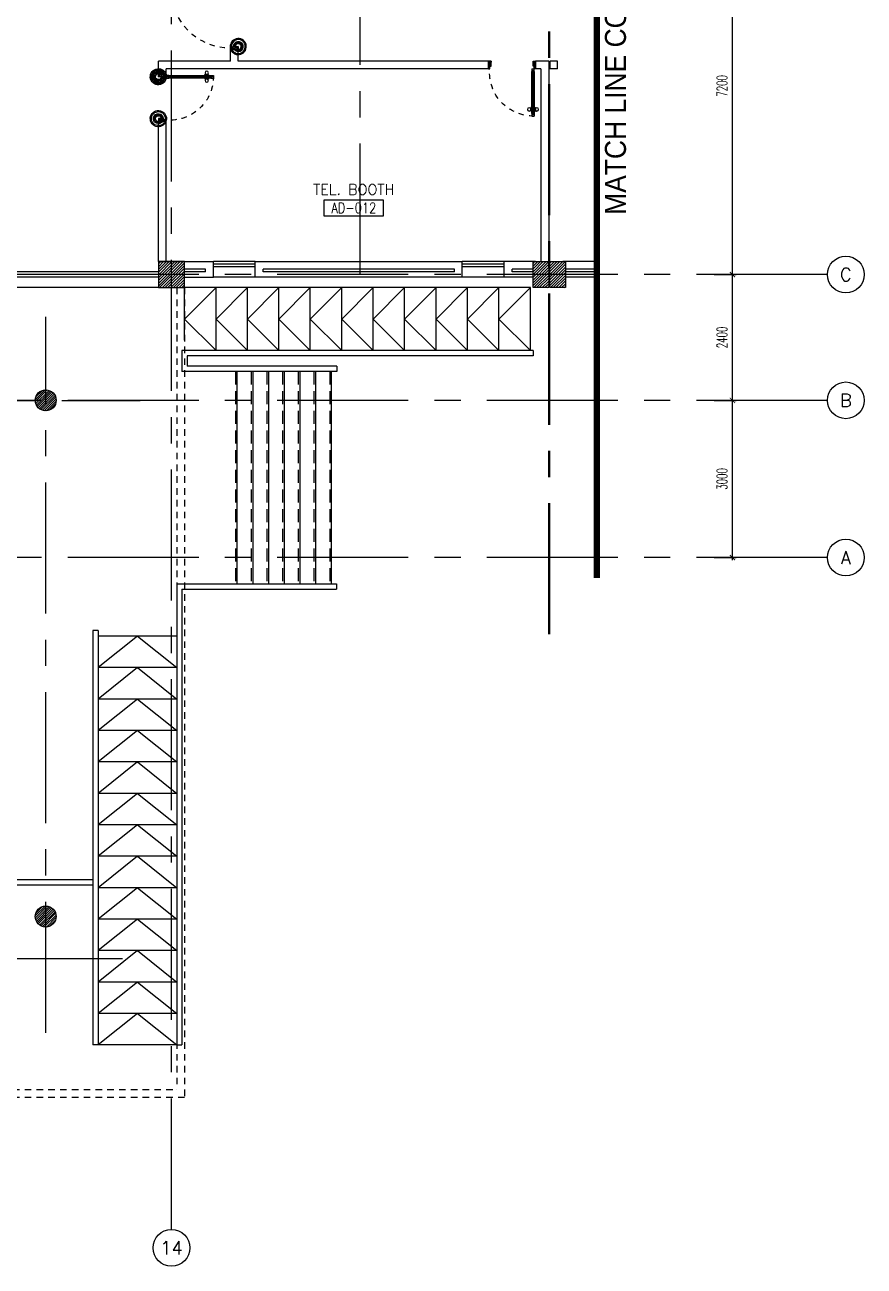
# Model space of a CAD drawing. Extents: x -0.4 to 91.7, y -13.2 to 78.1.
# Drawn here: x 75.64 to 91.66, y -13.17 to 10.52 of the extents above; entities that cross this region are included whole.
import ezdxf
from ezdxf.enums import TextEntityAlignment as Align

# ---------------------------------------------------------------- set-up
doc = ezdxf.new("R2010")
doc.units = 0
doc.header["$MEASUREMENT"] = 0
doc.header["$PDMODE"] = 3
doc.header["$PDSIZE"] = 0.1
for name, pattern in [('CENTER2', [1.125, 0.75, -0.125, 0.125, -0.125]), ('CENTERX2', [4, 2.5, -0.5, 0.5, -0.5]), ('HIDDEN', [0.375, 0.25, -0.125]), ('HIDDEN2', [0.1875, 0.125, -0.0625])]:
    doc.linetypes.add(name, pattern=pattern)
doc.layers.get('0').update_dxf_attribs({"color": 11, "linetype": 'CONTINUOUS'})
doc.layers.get('DEFPOINTS').update_dxf_attribs({"color": 11, "linetype": 'CONTINUOUS'})
for name, color, linetype in [('AX', 11, 'CONTINUOUS'), ('AX-CR', 11, 'CONTINUOUS'), ('AX-DIM', 11, 'CONTINUOUS'), ('AX-TXT', 11, 'CONTINUOUS'), ('AXES', 11, 'CENTERX2'), ('CANOPY-LN', 11, 'CONTINUOUS'), ('COL', 11, 'CONTINUOUS'), ('DOOR', 11, 'CONTINUOUS'), ('ELEV', 11, 'CONTINUOUS'), ('Handrail', 11, 'CONTINUOUS'), ('HAT', 11, 'CONTINUOUS'), ('INSUL', 11, 'CONTINUOUS'), ('Ramb', 11, 'CONTINUOUS'), ('RM-BOX', 11, 'CONTINUOUS'), ('RM-NAME', 11, 'CONTINUOUS'), ('RM-NO', 11, 'CONTINUOUS'), ('SHAFT', 11, 'CONTINUOUS'), ('Step', 11, 'CONTINUOUS'), ('TXT1', 11, 'CONTINUOUS'), ('WALL', 11, 'CONTINUOUS'), ('WIN', 11, 'CONTINUOUS')]:
    doc.layers.add(name, color=color, linetype=linetype)
doc.styles.add('ROMANS', font='ROMANS.shx', dxfattribs={"width": 0.6})
doc.styles.add('TTXT', font='swisse.ttf', dxfattribs={"width": 0.6})
doc.dimstyles.new('STANDARD in', dxfattribs={"dimtxt": 0.2, "dimasz": 0.1, "dimexe": 0.07, "dimexo": 0.05, "dimgap": 0.1, "dimtad": 1, "dimdec": 0, "dimlfac": 1000, "dimzin": 0, "dimdsep": 46, "dimtxsty": 'ROMANS', "dimblk": 'ARCHTICK', "dimcen": 0.05, "dimdle": 0.05, "dimclrd": 7, "dimclre": 7, "dimclrt": 2, "dimadec": 0, "dimazin": 0, "dimtfac": 1, "dimtdec": 0, "dimtmove": 2, "dimatfit": 3, "dimldrblk": 'ARCHTICK', "dimfxl": 0, "dimtolj": 1, "dimtzin": 0, "dimarcsym": 0})

# ---------------------------------------------------------------- blocks, each defined once
blk = doc.blocks.new('COL50')
at = {"layer": 'COL'}
blk.add_lwpolyline([(-250, 250), (-250, -250), (250, -250), (250, 250)], close=True, dxfattribs=at)
blk = doc.blocks.new('*X56')
at = {"color": 0}
for p, q in [((203889, 10689), (204360, 11161)), ((203889, 10742), (204307, 11161)), ((203889, 10795), (204254, 11161)), ((203889, 10848), (204201, 11161)), ((203889, 10901), (204148, 11161)), ((203889, 10954), (204095, 11161)), ((203889, 11008), (204042, 11161)), ((203889, 11061), (203989, 11161)), ((203889, 11114), (203936, 11161)), ((203913, 10661), (204389, 11136)), ((203966, 10661), (204389, 11083)), ((204019, 10661), (204389, 11030)), ((204072, 10661), (204389, 10977)), ((204125, 10661), (204389, 10924)), ((204178, 10661), (204389, 10871)), ((204231, 10661), (204389, 10818)), ((204285, 10661), (204389, 10765)), ((204338, 10661), (204389, 10712))]:
    blk.add_line(p, q, dxfattribs=at)
blk = doc.blocks.new('DOOR100')
at = {"layer": 'DOOR', "color": 7, "linetype": 'ByBlock'}
for p, q in [((-91, 1205), (-91, 1140)), ((-82, 1205), (-91, 1205)), ((-82, 1128), (-82, 1218)), ((-75, 1218), (-82, 1218)), ((-82, 1205), (-82, 1140)), ((-75, 1250), (-75, 1300)), ((-75, 1300), (-25, 1300)), ((-25, 1300), (-75, 1300)), ((-58, 1250), (-75, 1250)), ((-58, 1250), (-58, 1270)), ((-42, 1270), (-58, 1270)), ((-42, 1250), (-42, 1270)), ((-25, 1250), (-42, 1250)), ((-25, 1250), (-25, 1300)), ((-25, 1218), (-18, 1218)), ((-18, 1128), (-18, 1218)), ((-18, 1205), (-18, 1140)), ((-18, 1205), (-9, 1205)), ((-9, 1205), (-9, 1140)), ((-82, 1140), (-91, 1140)), ((-75, 1128), (-82, 1128)), ((-25, 1128), (-18, 1128)), ((-18, 1140), (-9, 1140)), ((-1200, 0), (-1200, 150)), ((-1200, 150), (-1175, 150)), ((-1200, 150), (-1200, 0)), ((-1150, 0), (-1200, 114)), ((-1150, 0), (-1200, 40)), ((-1150, 0), (-1200, 0)), ((-1175, 150), (-1175, 100)), ((-1175, 100), (-1150, 100)), ((-1150, 0), (-1163, 100)), ((-1150, 100), (-1150, 0)), ((-75, 200), (-58, 200)), ((-75, 150), (-75, 200)), ((-75, 150), (-25, 150)), ((-58, 200), (-58, 180)), ((-58, 180), (-42, 180)), ((-50, 0), (0, 114)), ((-50, 100), (-50, 0)), ((-50, 0), (-37, 100)), ((-25, 100), (-50, 100)), ((-50, 0), (0, 40)), ((-50, 0), (0, 0)), ((-42, 200), (-25, 200)), ((-42, 180), (-42, 200)), ((-25, 200), (-25, 150)), ((0, 150), (-25, 150)), ((-25, 150), (-25, 100)), ((0, 0), (0, 150)), ((0, 150), (0, 0))]:
    blk.add_line(p, q, dxfattribs=at)
at = {"layer": 'DOOR', "linetype": 'ByBlock'}
for p, q in [((-75, 1250), (-75, 200)), ((-58, 200), (-58, 1250)), ((-42, 200), (-42, 1250)), ((-25, 200), (-25, 1250))]:
    blk.add_line(p, q, dxfattribs=at)
at = {"layer": 'DOOR', "color": 7, "linetype": 'ByBlock'}
for centre in [(-124, 1173), (24, 1173)]:
    blk.add_circle(centre, 32.4, dxfattribs=at)
at = {"layer": 'DOOR', "linetype": 'HIDDEN', "ltscale": 0.5}
blk.add_arc((-25, 150), 1150, 90, 180, dxfattribs=at)
at = {"layer": 'DOOR', "color": 7, "linetype": 'ByBlock'}
for centre, radius, start, end in [((-1150, 0), 154, 103.7142, 108.8947), ((-1150, 0), 134, 100.72, 111.8402), ((-1150, 0), 94.4, 90, 121.9818), ((-1150, 0), 74.4, 90, 132.2236), ((-1150, 0), 54.4, 90, 156.7926), ((-1150, 0), 34.4, 90, 180), ((-1150, 0), 14.4, 90, 180), ((-50, 0), 94.4, 58.0182, 90), ((-50, 0), 74.4, 47.7764, 90), ((-50, 0), 54.4, 23.2074, 90), ((-50, 0), 34.4, 0, 90), ((-50, 0), 14.4, 0, 90), ((-50, 0), 134, 68.1598, 79.28), ((-50, 0), 114, 64.0838, 77.3774), ((-50, 0), 154, 71.1053, 76.2858)]:
    blk.add_arc(centre, radius, start, end, dxfattribs=at)
blk = doc.blocks.new('A$C49F1192B')
at = {"layer": 'DOOR', "color": 0, "linetype": 'ByBlock', "xscale": -1, "rotation": 270}
blk.add_blockref('DOOR100', (0, 1200), dxfattribs=at)
blk = doc.blocks.new('DOOR90')
at = {"layer": 'DOOR', "color": 7, "linetype": 'ByBlock'}
for p, q in [((-150, 0), (0, 0)), ((-150, 0), (-150, -25)), ((0, -50), (-114, 0)), ((0, -50), (-40, 0)), ((0, -50), (0, 0)), ((-1000, -25), (-1050, -25)), ((-1050, -75), (-1050, -25)), ((-1050, -25), (-1050, -75)), ((-1000, -75), (-1050, -75)), ((-1000, -42), (-1020, -42)), ((-1020, -42), (-1020, -58)), ((-1000, -58), (-1020, -58)), ((-1000, -25), (-1000, -42)), ((-1000, -58), (-1000, -75)), ((-878, -18), (-968, -18)), ((-968, -25), (-968, -18)), ((-968, -75), (-968, -82)), ((-878, -82), (-968, -82)), ((-955, -9), (-890, -9)), ((-955, -18), (-955, -9)), ((-955, -18), (-890, -18)), ((-955, -82), (-890, -82)), ((-955, -82), (-955, -91)), ((-955, -91), (-890, -91)), ((-890, -18), (-890, -9)), ((-890, -82), (-890, -91)), ((-878, -25), (-878, -18)), ((-878, -75), (-878, -82)), ((-200, -25), (-150, -25)), ((-200, -42), (-200, -25)), ((-180, -42), (-200, -42)), ((-200, -58), (-180, -58)), ((-200, -75), (-200, -58)), ((-150, -75), (-200, -75)), ((-180, -58), (-180, -42)), ((-150, -25), (-100, -25)), ((-150, -75), (-150, -25)), ((-100, -25), (-100, -50)), ((0, -50), (-100, -37)), ((-100, -50), (0, -50)), ((-150, -875), (-100, -875)), ((-150, -900), (-150, -875)), ((-150, -900), (0, -900)), ((0, -900), (-150, -900)), ((0, -850), (-114, -900)), ((-100, -875), (-100, -850)), ((0, -850), (-100, -863)), ((-100, -850), (0, -850)), ((0, -850), (-40, -900)), ((0, -850), (0, -900))]:
    blk.add_line(p, q, dxfattribs=at)
at = {"layer": 'DOOR', "linetype": 'ByBlock'}
for p, q in [((-200, -25), (-1000, -25)), ((-200, -42), (-1000, -42)), ((-200, -58), (-1000, -58)), ((-1000, -75), (-200, -75))]:
    blk.add_line(p, q, dxfattribs=at)
at = {"layer": 'DOOR', "color": 7, "linetype": 'ByBlock'}
for centre in [(-923, 24), (-923, -124)]:
    blk.add_circle(centre, 32.4, dxfattribs=at)
for centre, radius, start, end in [((0, -50), 154, 161.1053, 166.2858), ((0, -50), 94.4, 148.0182, 180), ((0, -50), 134, 158.1598, 169.28), ((0, -50), 114, 154.0838, 167.3774), ((0, -50), 74.4, 137.7764, 180), ((0, -50), 54.4, 113.2074, 180), ((0, -50), 34.4, 90, 180), ((0, -50), 14.4, 90, 180), ((0, -850), 154, 193.7142, 198.8947), ((0, -850), 134, 190.72, 201.8402), ((0, -850), 94.4, 180, 211.9818), ((0, -850), 74.4, 180, 222.2236), ((0, -850), 54.4, 180, 246.7926), ((0, -850), 34.4, 180, 270), ((0, -850), 14.4, 180, 270)]:
    blk.add_arc(centre, radius, start, end, dxfattribs=at)
at = {"layer": 'DOOR', "linetype": 'HIDDEN', "ltscale": 0.5}
blk.add_arc((-222, -50), 828, 178.2701, 275.003, dxfattribs=at)
blk = doc.blocks.new('RM1')
at = {"layer": 'RM-BOX'}
blk.add_lwpolyline([(570, -200), (-570, -200), (-570, -500), (570, -500)], close=True, dxfattribs=at)
at = {"layer": 'RM-NAME', "style": 'ROMANS'}
for tag, p in [('ROOMNAME1', (0, 324)), ('ROOMNAME2', (0, 0))]:
    blk.add_attdef(tag, text='', height=200, dxfattribs=at).set_placement(p, align=Align.MIDDLE)
at = {"layer": 'RM-NO', "style": 'ROMANS', "width": 0.8}
blk.add_attdef('ROOMNO', text='', height=200, dxfattribs=at).set_placement((0, -350), align=Align.MIDDLE)
blk = doc.blocks.new('AXU')
at = {"layer": 'AX-CR'}
blk.add_circle((0, 350), 350, dxfattribs=at)
at = {"layer": 'AX-TXT', "style": 'ROMANS'}
blk.add_attdef('AX', text='', height=250, dxfattribs=at).set_placement((0, 350), align=Align.MIDDLE)
blk = doc.blocks.new('C-300')
at = {"layer": 'HAT', "linetype": 'ByBlock', "ltscale": 0.3}
h = blk.add_hatch(dxfattribs=at)
h.set_pattern_fill('ANSI31', color=8, scale=300, style=0)
h.set_pattern_definition([(45, (-258496.182, -82361.005), (-26.5165043, 26.5165043), [])])
h.paths.add_polyline_path([(300, 500), (0, 500), (0, 250), (300, 250)])
h.paths.add_polyline_path([(300, 250), (0, 250), (0, 0), (300, 0)])
at = {"layer": 'COL'}
blk.add_lwpolyline([(0, 500), (300, 500), (300, 0), (0, 0)], close=True, dxfattribs=at)
blk = doc.blocks.new('C-300A')
at = {"layer": 'SHAFT', "color": 6, "linetype": 'ByBlock', "ltscale": 0.3}
for p in [(-300, 0), (20, 0)]:
    blk.add_blockref('C-300', p, dxfattribs=at)
blk = doc.blocks.new('AXL')
at = {"layer": 'AX-CR'}
blk.add_circle((-350, 0), 350, dxfattribs=at)
at = {"layer": 'AX-TXT', "style": 'ROMANS'}
blk.add_attdef('AX', text='', height=250, dxfattribs=at).set_placement((-350, 0), align=Align.MIDDLE)
blk = doc.blocks.new('_ARCHTICK')
at = {"color": 0, "linetype": 'ByBlock', "const_width": 0.15}
blk.add_lwpolyline([(-0.5, -0.5), (0.5, 0.5)], dxfattribs=at)
blk = doc.blocks.new('*D144')
at = {"layer": 'AX-DIM', "color": 7, "lineweight": -2}
for p, q in [((88.797, 12.95), (89.217, 12.95)), ((89.147, 5.7), (89.147, 13)), ((88.797, 5.75), (89.217, 5.75))]:
    blk.add_line(p, q, dxfattribs=at)
at = {"layer": 'DEFPOINTS', "color": 0}
for p in [(88.747, 12.95), (89.147, 12.95), (88.747, 5.75)]:
    blk.add_point(p, dxfattribs=at)
at = {"layer": 'AX-DIM', "color": 7, "lineweight": -2, "xscale": 0.1, "yscale": 0.1, "zscale": 0.1}
for p, rotation in [((89.147, 12.95), 90), ((89.147, 5.75), 270)]:
    blk.add_blockref('_ARCHTICK', p, dxfattribs=dict(at, rotation=rotation))
at = {"layer": 'AX-DIM', "color": 2, "insert": (88.947, 9.35), "char_height": 0.2, "attachment_point": 5, "rotation": 90, "style": 'ROMANS'}
blk.add_mtext('\\A1;7200', dxfattribs=at)
blk = doc.blocks.new('*D145')
at = {"layer": 'AX-DIM', "color": 7, "lineweight": -2}
for p, q in [((88.797, 3.35), (89.217, 3.35)), ((89.147, 0.3), (89.147, 3.4)), ((88.797, 0.35), (89.217, 0.35))]:
    blk.add_line(p, q, dxfattribs=at)
at = {"layer": 'DEFPOINTS', "color": 0}
for p in [(88.747, 3.35), (89.147, 3.35), (88.747, 0.35)]:
    blk.add_point(p, dxfattribs=at)
at = {"layer": 'AX-DIM', "color": 7, "lineweight": -2, "xscale": 0.1, "yscale": 0.1, "zscale": 0.1}
for p, rotation in [((89.147, 3.35), 90), ((89.147, 0.35), 270)]:
    blk.add_blockref('_ARCHTICK', p, dxfattribs=dict(at, rotation=rotation))
at = {"layer": 'AX-DIM', "color": 2, "insert": (88.947, 1.85), "char_height": 0.2, "attachment_point": 5, "rotation": 90, "style": 'ROMANS'}
blk.add_mtext('\\A1;3000', dxfattribs=at)
blk = doc.blocks.new('*D146')
at = {"layer": 'AX-DIM', "color": 7, "lineweight": -2}
for p, q in [((88.797, 5.75), (89.217, 5.75)), ((89.147, 3.3), (89.147, 5.8)), ((88.797, 3.35), (89.217, 3.35))]:
    blk.add_line(p, q, dxfattribs=at)
at = {"layer": 'DEFPOINTS', "color": 0}
for p in [(88.747, 5.75), (89.147, 5.75), (88.747, 3.35)]:
    blk.add_point(p, dxfattribs=at)
at = {"layer": 'AX-DIM', "color": 7, "lineweight": -2, "xscale": 0.1, "yscale": 0.1, "zscale": 0.1}
for p, rotation in [((89.147, 5.75), 90), ((89.147, 3.35), 270)]:
    blk.add_blockref('_ARCHTICK', p, dxfattribs=dict(at, rotation=rotation))
at = {"layer": 'AX-DIM', "color": 2, "insert": (88.947, 4.55), "char_height": 0.2, "attachment_point": 5, "rotation": 90, "style": 'ROMANS'}
blk.add_mtext('\\A1;2400', dxfattribs=at)

msp = doc.modelspace()

# ---------------------------------------------------------------- hatches: boundary and pattern name
at = {"layer": 'HAT'}
h = msp.add_hatch(dxfattribs=at)
h.set_pattern_fill('ANSI31', color=256, scale=0.24, style=0)
h.set_pattern_definition([(45, (27.049208, -31.557555), (-0.021213203, 0.021213203), [])])
h.paths.add_polyline_path([(75.8414, 3.35), (76.0414, 3.35), (76.0414, 3.55, 0.4142136)])
h.paths.add_polyline_path([(76.0414, 3.55), (76.0414, 3.35), (76.2414, 3.35, 0.4142136)])
h.paths.add_polyline_path([(76.2414, 3.35), (76.0414, 3.35), (76.0414, 3.15, 0.4142136)])
h.paths.add_polyline_path([(76.0414, 3.35), (75.8414, 3.35, 0.4142136), (76.0414, 3.15)])
h = msp.add_hatch(dxfattribs=at)
h.set_pattern_fill('ANSI31', color=256, scale=0.24, style=0)
h.set_pattern_definition([(45, (27.049208, -41.407555), (-0.021213203, 0.021213203), [])])
h.paths.add_polyline_path([(75.8414, -6.5), (76.0414, -6.5), (76.0414, -6.3, 0.4142136)])
h.paths.add_polyline_path([(76.0414, -6.3), (76.0414, -6.5), (76.2414, -6.5, 0.4142136)])
h.paths.add_polyline_path([(76.2414, -6.5), (76.0414, -6.5), (76.0414, -6.7, 0.4142136)])
h.paths.add_polyline_path([(76.0414, -6.5), (75.8414, -6.5, 0.4142136), (76.0414, -6.7)])

# ---------------------------------------------------------------- linework, layer by layer
at = {"layer": 'AXES'}
for p, q in [((78.4414, -12.4715), (78.4414, 77.3632)), ((85.6414, -1.1143), (85.6414, 77.0132)), ((85.6614, -1.1143), (85.6614, 77.0132)), ((82.0414, 5.75), (82.0414, 64.57)), ((90.9611, 5.75), (70.6414, 5.75)), ((76.0414, -8.7172), (76.0414, 4.9447)), ((0.35, 3.35), (77.8414, 3.35)), ((90.9611, 3.35), (61.0414, 3.35)), ((90.9611, 3.35), (69.4414, 3.35)), ((90.9611, 0.35), (67.6414, 0.35)), ((90.9611, 0.35), (67.6414, 0.35)), ((59.009, -7.3), (77.5968, -7.3))]:
    msp.add_line(p, q, dxfattribs=at)
at = {"layer": 'CANOPY-LN', "color": 8, "linetype": 'HIDDEN2'}
for p in [(78.5414, 5.5), (60.3414, -9.8)]:
    msp.add_line(p, (78.5414, -9.8), dxfattribs=at)
at = {"layer": 'CANOPY-LN', "linetype": 'HIDDEN2'}
for p, q in [((78.6914, 5.5), (78.6914, -9.95)), ((78.6914, -9.95), (60.1914, -9.95))]:
    msp.add_line(p, q, dxfattribs=at)
at = {"layer": 'ELEV', "linetype": 'CENTER2', "const_width": 0.12}
msp.add_lwpolyline([(86.5613, -0.0385), (86.5613, 66.97)], dxfattribs=at)
at = {"layer": 'Handrail'}
for p, q in [((85.2914, 5.5), (78.6914, 5.5)), ((85.3453, 4.3), (78.6414, 4.3)), ((78.6414, 4.3), (78.6414, 3.9)), ((78.7414, 4.3), (78.7414, 4.3)), ((85.3453, 4.3), (85.3453, 4.2)), ((85.3453, 4.2), (78.7414, 4.2)), ((78.7414, 4.2), (78.7414, 4)), ((81.5954, 3.9), (78.6414, 3.9)), ((81.5954, 4), (78.7414, 4)), ((81.5954, 4), (81.5954, 3.9)), ((78.5414, -0.15), (81.5914, -0.15)), ((78.5414, -0.15), (78.5414, -8.95)), ((81.5914, -0.15), (81.5914, -0.25)), ((78.6414, -0.25), (81.5914, -0.25)), ((78.6414, -0.25), (78.6414, -8.95)), ((76.9414, -1.0413), (76.9414, -8.95)), ((77.0414, -1.0413), (76.9414, -1.0413)), ((77.0414, -1.0413), (77.0414, -8.95)), ((76.9414, -5.8), (73.8972, -5.8)), ((76.9414, -5.9), (73.9972, -5.9)), ((77.0414, -8.95), (76.9414, -8.95)), ((78.5414, -8.95), (78.6414, -8.95))]:
    msp.add_line(p, q, dxfattribs=at)
at = {"layer": 'INSUL'}
for p, q in [((79.0914, 5.85), (78.6914, 5.85)), ((79.0914, 5.8), (78.6914, 5.8)), ((79.0914, 5.8), (79.0914, 5.85)), ((83.8414, 5.85), (80.1914, 5.85)), ((80.1914, 5.8), (80.1914, 5.85)), ((83.8414, 5.8), (80.1914, 5.8)), ((83.8414, 5.8), (83.8414, 5.85)), ((84.9414, 5.8), (84.9414, 5.85)), ((85.3414, 5.85), (84.9414, 5.85)), ((85.3414, 5.8), (84.9414, 5.8)), ((86.5613, 5.85), (85.9614, 5.85)), ((86.5613, 5.8), (85.9614, 5.8))]:
    msp.add_line(p, q, dxfattribs=at)
at = {"layer": 'Ramb'}
for p, q in [((78.6914, 4.5), (78.6914, 5.5)), ((78.6914, 4.9), (79.2914, 5.5)), ((79.2914, 4.3), (79.2914, 5.5)), ((79.2914, 4.9), (79.8914, 5.5)), ((79.8914, 4.3), (79.8914, 5.5)), ((79.8914, 4.9), (80.4914, 5.5)), ((80.4914, 4.3), (80.4914, 5.5)), ((80.4914, 4.9), (81.0914, 5.5)), ((81.0914, 4.3), (81.0914, 5.5)), ((81.0914, 4.9), (81.6914, 5.5)), ((81.6914, 4.3), (81.6914, 5.5)), ((81.6914, 4.9), (82.2914, 5.5)), ((82.2914, 4.3), (82.2914, 5.5)), ((82.2914, 4.9), (82.8914, 5.5)), ((82.8914, 4.3), (82.8914, 5.5)), ((82.8914, 4.9), (83.4914, 5.5)), ((83.4914, 4.3), (83.4914, 5.5)), ((83.4914, 4.9), (84.0914, 5.5)), ((84.0914, 4.3), (84.0914, 5.5)), ((84.0914, 4.9), (84.6914, 5.5)), ((84.6914, 4.3), (84.6914, 5.5)), ((84.6914, 4.9), (85.2914, 5.5)), ((85.2914, 4.3), (85.2914, 5.5)), ((78.6914, 4.9), (79.2914, 4.3)), ((79.2914, 4.9), (79.8914, 4.3)), ((79.8914, 4.9), (80.4914, 4.3)), ((80.4914, 4.9), (81.0914, 4.3)), ((81.0914, 4.9), (81.6914, 4.3)), ((81.6914, 4.9), (82.2914, 4.3)), ((82.2914, 4.9), (82.8914, 4.3)), ((82.8914, 4.9), (83.4914, 4.3)), ((83.4914, 4.9), (84.0914, 4.3)), ((84.0914, 4.9), (84.6914, 4.3)), ((84.6914, 4.9), (85.2914, 4.3)), ((78.5414, -1.15), (77.0414, -1.15)), ((77.7914, -1.15), (77.0414, -1.75)), ((77.7914, -1.15), (78.5414, -1.75)), ((78.5414, -1.75), (77.0414, -1.75)), ((77.7914, -1.75), (77.0414, -2.35)), ((77.7914, -1.75), (78.5414, -2.35)), ((78.5414, -2.35), (77.0414, -2.35)), ((77.7914, -2.35), (77.0414, -2.95)), ((77.7914, -2.35), (78.5414, -2.95)), ((78.5414, -2.95), (77.0414, -2.95)), ((77.7914, -2.95), (77.0414, -3.55)), ((77.7914, -2.95), (78.5414, -3.55)), ((78.5414, -3.55), (77.0414, -3.55)), ((77.7914, -3.55), (77.0414, -4.15)), ((77.7914, -3.55), (78.5414, -4.15)), ((78.5414, -4.15), (77.0414, -4.15)), ((77.7914, -4.15), (77.0414, -4.75)), ((77.7914, -4.15), (78.5414, -4.75)), ((78.5414, -4.75), (77.0414, -4.75)), ((77.7914, -4.75), (77.0414, -5.35)), ((77.7914, -4.75), (78.5414, -5.35)), ((78.5414, -5.35), (77.0414, -5.35)), ((77.7914, -5.35), (77.0414, -5.95)), ((77.7914, -5.35), (78.5414, -5.95)), ((78.5414, -5.95), (77.0414, -5.95)), ((77.7914, -5.95), (77.0414, -6.55)), ((77.7914, -5.95), (78.5414, -6.55)), ((78.5414, -6.55), (77.0414, -6.55)), ((77.7914, -6.55), (77.0414, -7.15)), ((77.7914, -6.55), (78.5414, -7.15)), ((78.5414, -7.15), (77.0414, -7.15)), ((77.7914, -7.15), (77.0414, -7.75)), ((77.7914, -7.15), (78.5414, -7.75)), ((78.5414, -7.75), (77.0414, -7.75)), ((77.7914, -7.75), (77.0414, -8.35)), ((77.7914, -7.75), (78.5414, -8.35)), ((78.5414, -8.35), (77.0414, -8.35)), ((77.7914, -8.35), (77.0414, -8.95)), ((77.7914, -8.35), (78.5414, -8.95)), ((78.5414, -8.95), (77.0414, -8.95))]:
    msp.add_line(p, q, dxfattribs=at)
at = {"layer": 'Step', "linetype": 'HIDDEN'}
for p, q in [((79.6614, 3.9), (79.6614, -0.15)), ((79.9614, 3.9), (79.9614, -0.15)), ((80.2614, 3.9), (80.2614, -0.15)), ((80.5614, 3.9), (80.5614, -0.15)), ((80.8614, 3.9), (80.8614, -0.15)), ((81.1614, 3.9), (81.1614, -0.15)), ((81.4614, 3.9), (81.4614, -0.15))]:
    msp.add_line(p, q, dxfattribs=at)
at = {"layer": 'Step'}
for p, q in [((79.6914, 3.9), (79.6914, -0.15)), ((79.9914, 3.9), (79.9914, -0.15)), ((80.2914, 3.9), (80.2914, -0.15)), ((80.5914, 3.9), (80.5914, -0.15)), ((80.8914, 3.9), (80.8914, -0.15)), ((81.1914, 3.9), (81.1914, -0.15)), ((81.4914, 3.9), (81.4914, -0.15))]:
    msp.add_line(p, q, dxfattribs=at)
at = {"layer": 'WALL'}
for p, q in [((79.5664, 9.825), (79.5664, 10.05)), ((79.7164, 10.05), (79.5664, 10.05)), ((79.7164, 9.825), (79.7164, 10.05)), ((79.5664, 9.825), (78.1914, 9.825)), ((78.1914, 9.575), (78.1914, 9.825)), ((84.4914, 9.825), (79.7164, 9.825)), ((84.4914, 9.675), (84.4914, 9.825)), ((84.4914, 9.675), (84.4914, 9.825)), ((85.6414, 9.825), (85.3914, 9.825)), ((85.3914, 9.825), (85.3914, 9.675)), ((85.3914, 9.675), (85.3914, 9.825)), ((85.6414, 9.825), (85.6414, 6)), ((85.6614, 9.825), (85.6614, 9.675)), ((85.8114, 9.825), (85.6614, 9.825)), ((85.8114, 9.675), (85.8114, 9.825)), ((78.3414, 9.575), (78.1914, 9.575)), ((78.1914, 9.575), (78.3414, 9.575)), ((78.3414, 9.575), (78.3414, 9.675)), ((84.4914, 9.675), (78.3414, 9.675)), ((85.4914, 9.675), (85.3914, 9.675)), ((85.4914, 9.675), (85.4914, 6)), ((85.4914, 9.675), (85.4914, 8.8375)), ((85.6414, 9.675), (85.6414, 8.8375)), ((85.8114, 9.675), (85.6614, 9.675)), ((78.1914, 6), (78.1914, 8.675)), ((78.3414, 8.675), (78.1914, 8.675)), ((78.1914, 8.675), (78.3375, 8.675)), ((78.3414, 6), (78.3414, 8.675)), ((78.1914, 6), (79.2414, 6)), ((79.2414, 5.7), (79.2414, 6)), ((80.0414, 6), (83.9914, 6)), ((80.0414, 5.7), (80.0414, 6)), ((83.9914, 5.7), (83.9914, 6)), ((84.7914, 5.7), (84.7914, 6)), ((85.3914, 6), (84.7914, 6)), ((86.5613, 6), (85.9114, 6)), ((78.6914, 5.7), (79.2414, 5.7)), ((83.9914, 5.7), (80.0414, 5.7)), ((85.3414, 5.7), (84.7914, 5.7)), ((86.5613, 5.7), (85.9614, 5.7))]:
    msp.add_line(p, q, dxfattribs=at)
for centre in [(76.0414, 3.35), (76.0414, -6.5)]:
    msp.add_circle(centre, 0.2, dxfattribs=at)
at = {"layer": 'WIN'}
for p, q in [((80.0414, 6), (79.2414, 6)), ((80.0414, 5.95), (79.2414, 5.95)), ((84.7914, 6), (83.9914, 6)), ((84.7914, 5.95), (83.9914, 5.95)), ((78.1914, 5.8), (75.0914, 5.8)), ((78.1914, 5.75), (75.0914, 5.75)), ((78.1914, 5.7), (75.0914, 5.7)), ((80.0414, 5.9), (79.2414, 5.9)), ((80.0414, 5.7), (79.2414, 5.7)), ((84.7914, 5.9), (83.9914, 5.9)), ((84.7914, 5.7), (83.9914, 5.7)), ((78.1914, 5.5), (75.0914, 5.5))]:
    msp.add_line(p, q, dxfattribs=at)

# ---------------------------------------------------------------- block references
at = {"layer": 'AX', "xscale": 0.001000000047497451, "yscale": 0.0009999999892897904, "zscale": 0.001}
for p, values in [((91.6611, 5.75), {'AX': 'C'}), ((91.6611, 3.35), {'AX': 'B'}), ((91.6611, 0.35), {'AX': 'A'})]:
    msp.add_blockref('AXL', p, dxfattribs=at).add_auto_attribs(values)
at = {"layer": 'AXES', "xscale": 0.001000000047497451, "yscale": 0.0009999999892897904, "zscale": 0.001}
msp.add_blockref('AXU', (78.4414, -13.1715), dxfattribs=at).add_auto_attribs({'AX': '14'})
at = {"layer": 'COL', "xscale": 0.001000000047497451, "yscale": 0.0009999999892897904, "zscale": 0.001}
msp.add_blockref('COL50', (78.4414, 5.75), dxfattribs=at)
at = {"layer": 'COL', "linetype": 'ByBlock', "xscale": 0.001000000047497451, "yscale": 0.0009999999892897904, "zscale": 0.001}
msp.add_blockref('C-300A', (85.6414, 5.5), dxfattribs=at)
at = {"layer": 'DOOR', "color": 0, "xscale": -0.001000000047497451, "yscale": 0.0009999999892897904, "zscale": 0.001}
for name, p in [('A$C49F1192B', (79.7164, 10.05)), ('DOOR90', (78.1914, 9.575))]:
    msp.add_blockref(name, p, dxfattribs=at)
at = {"layer": 'DOOR', "color": 0, "xscale": -0.0009999999892897904, "yscale": 0.0009999999892897904, "zscale": 0.001, "rotation": 270}
msp.add_blockref('DOOR90', (85.3914, 9.825), dxfattribs=at)
at = {"layer": 'HAT', "xscale": 0.001000000047497451, "yscale": 0.0009999999892897904, "zscale": 0.001}
msp.add_blockref('RM1', (81.9207, 7.3718), dxfattribs=at).add_auto_attribs({'ROOMNO': 'AD-012', 'ROOMNAME2': 'TEL. BOOTH'})
msp.add_blockref('*X56', (-125.6971, -5.161), dxfattribs=at)

# ---------------------------------------------------------------- texts
at = {"layer": 'TXT1', "color": 6, "style": 'TTXT', "width": 0.9}
msp.add_text('MATCH LINE CONTINUATION SHEET No. MH-E-12', height=0.401182, rotation=90, dxfattribs=at).set_placement((87.115, 6.8897))

# ---------------------------------------------------------------- dimensions: what is measured, and where the dimension line sits
at = {"layer": 'AX-DIM'}
for base, p1, p2, picture, middle in [((89.1471, 12.95), (88.7471, 5.75), (88.7471, 12.95), '*D144', (88.9471, 9.35)), ((89.1471, 5.75), (88.7471, 3.35), (88.7471, 5.75), '*D146', (88.9471, 4.55)), ((89.1471, 3.35), (88.7471, 0.35), (88.7471, 3.35), '*D145', (88.9471, 1.85))]:
    dim = msp.add_linear_dim(base=base, p1=p1, p2=p2, angle=90, dimstyle='STANDARD in', dxfattribs=at)
    dim.commit()
    dim.dimension.update_dxf_attribs({"geometry": picture, "text_midpoint": middle})

doc.saveas('drawing.dxf')
